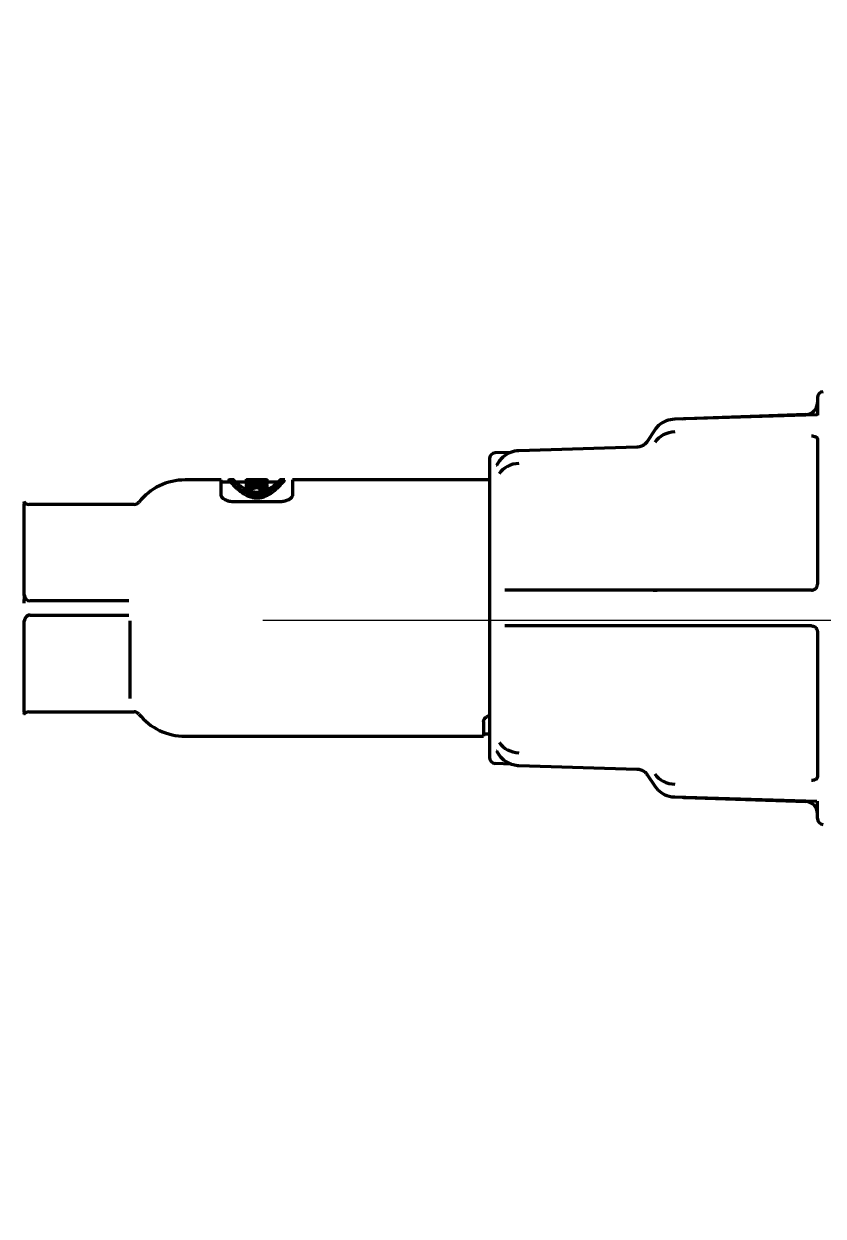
# Model space of a CAD drawing. Header units: inches. Extents: x -2983 to 7024, y 422 to 5529.
# Drawn here: x 2041.9 to 2108.9, y 2142.9 to 2242.9 of the extents above; entities that cross this region are included whole.
import ezdxf

# ---------------------------------------------------------------- set-up
doc = ezdxf.new("R2010")
doc.units = ezdxf.units.IN

# ---------------------------------------------------------------- blocks, each defined once
blk = doc.blocks.new('A$C773D0E90')
at = {"color": 4}
for p, q in [((0, 50), (0, -50)), ((-50, 0), (50, 0))]:
    blk.add_line(p, q, dxfattribs=at)

msp = doc.modelspace()

# ---------------------------------------------------------------- linework, layer by layer
at = {"linetype": 'Continuous', "lineweight": 70}
for p, q in [((2108.45, 2211.54), (2108.45, 2210.07)), ((2108.41, 2210.09), (2096.49, 2209.73)), ((2107.49, 2210.12), (2097.36, 2209.77)), ((2108.46, 2210.12), (2108.41, 2210.09)), ((2094.85, 2208.86), (2094.15, 2207.82)), ((2094.85, 2208.86), (2094.83, 2208.8)), ((2108.45, 2208.07), (2108.45, 2195.89)), ((2093.3, 2207.39), (2083.43, 2207.09)), ((2080.95, 2206.41), (2080.95, 2181.37)), ((2082.74, 2206.95), (2081.43, 2206.91)), ((2081.78, 2206.22), (2081.54, 2205.86)), ((2081.78, 2206.22), (2081.76, 2206.16)), ((2081.54, 2205.86), (2081.53, 2205.85)), ((2058.45, 2204.64), (2055.45, 2204.64)), ((2058.45, 2203.41), (2058.45, 2204.64)), ((2059.17, 2204.44), (2058.45, 2204.44)), ((2059.52, 2204.64), (2059.17, 2204.64)), ((2060.55, 2204.44), (2059.51, 2204.44)), ((2060.55, 2204.69), (2060.55, 2204.46)), ((2060.55, 2204.46), (2060.55, 2204.26)), ((2060.63, 2204.21), (2060.55, 2204.26)), ((2060.55, 2204.16), (2060.55, 2203.95)), ((2062.06, 2204.64), (2060.81, 2204.64)), ((2061.21, 2204.22), (2061.21, 2204.33)), ((2061.3, 2204.52), (2061.56, 2204.52)), ((2061.41, 2204.64), (2061.46, 2204.64)), ((2061.46, 2204.58), (2061.41, 2204.58)), ((2061.65, 2204.33), (2061.65, 2204.22)), ((2062.32, 2204.25), (2062.23, 2204.21)), ((2062.32, 2204.47), (2062.32, 2204.69)), ((2062.32, 2204.25), (2062.32, 2204.46)), ((2063.38, 2204.44), (2062.32, 2204.44)), ((2062.32, 2203.95), (2062.32, 2204.16)), ((2063.79, 2204.64), (2063.38, 2204.64)), ((2064.45, 2204.64), (2064.45, 2203.41)), ((2080.95, 2204.64), (2064.45, 2204.64)), ((2061.71, 2203.92), (2061.71, 2203.71)), ((2061.75, 2203.64), (2061.71, 2203.71)), ((2062.34, 2203.82), (2062.34, 2203.92)), ((2041.95, 2194.95), (2041.95, 2202.63)), ((2051.17, 2202.59), (2042.33, 2202.59)), ((2051.17, 2202.58), (2042.33, 2202.58)), ((2063.45, 2202.81), (2059.45, 2202.81)), ((2083.44, 2195.39), (2082.23, 2195.39)), ((2093.32, 2195.39), (2083.44, 2195.39)), ((2094.57, 2195.39), (2093.32, 2195.39)), ((2095.26, 2195.39), (2094.57, 2195.39)), ((2094.69, 2195.39), (2094.78, 2195.39)), ((2096.51, 2195.39), (2095.26, 2195.39)), ((2107.95, 2195.39), (2096.51, 2195.39)), ((2050.72, 2194.49), (2042.45, 2194.49)), ((2042.45, 2193.29), (2050.72, 2193.29)), ((2041.95, 2185.16), (2041.95, 2192.84)), ((2050.83, 2186.3), (2050.83, 2192.82)), ((2083.44, 2192.39), (2082.23, 2192.39)), ((2093.32, 2192.39), (2083.44, 2192.39)), ((2094.57, 2192.39), (2093.32, 2192.39)), ((2095.26, 2192.39), (2094.57, 2192.39)), ((2094.78, 2192.39), (2094.7, 2192.39)), ((2096.51, 2192.39), (2095.26, 2192.39)), ((2107.95, 2192.39), (2096.51, 2192.39)), ((2108.45, 2191.89), (2108.45, 2179.71)), ((2042.33, 2185.2), (2051.17, 2185.2)), ((2042.33, 2185.19), (2051.17, 2185.19)), ((2080.45, 2184.38), (2080.45, 2183.14)), ((2055.45, 2183.14), (2080.45, 2183.14)), ((2080.45, 2183.34), (2080.95, 2183.34)), ((2081.53, 2181.93), (2081.54, 2181.92)), ((2081.54, 2181.92), (2081.78, 2181.56)), ((2081.76, 2181.62), (2081.78, 2181.56)), ((2081.43, 2180.88), (2082.8, 2180.83)), ((2083.43, 2180.69), (2093.3, 2180.39)), ((2094.15, 2179.97), (2094.85, 2178.92)), ((2094.83, 2178.98), (2094.85, 2178.92)), ((2096.49, 2178.05), (2108.41, 2177.69)), ((2097.36, 2178.01), (2107.49, 2177.66)), ((2108.45, 2176.25), (2108.45, 2177.71))]:
    msp.add_line(p, q, dxfattribs=at)
for centre, radius, start, end in [((2108.95, 2211.54), 0.5, 92, 180), ((2107.45, 2211.12), 1, 272, 0), ((2097.45, 2207.27), 2.5, 92, 97.3754), ((2081.45, 2206.41), 0.5, 92, 180), ((2055.45, 2199.64), 5, 90, 141.1508), ((2042.33, 2203.09), 0.5, 214.8499, 270), ((2051.17, 2203.09), 0.5, 270, 321.1508), ((2042.45, 2194.99), 0.5, 180, 270), ((2042.45, 2192.79), 0.5, 90, 180), ((2042.33, 2184.69), 0.5, 90, 145.1501), ((2051.17, 2184.69), 0.5, 38.8492, 90), ((2055.45, 2188.14), 5, 218.8492, 270), ((2081.45, 2181.37), 0.5, 180, 268), ((2097.45, 2180.51), 2.5, 262.6246, 268), ((2107.45, 2176.66), 1, 0, 88), ((2108.95, 2176.25), 0.5, 180, 268)]:
    msp.add_arc(centre, radius, start, end, dxfattribs=at)
for centre, major_axis, ratio, start_param, end_param in [((2096.56, 2206.93), (2, 0), 0.86603, 1.6057, 2.61799), ((2083.5, 2204.29), (2, 0), 0.86603, 1.6057, 2.61799), ((2058.49, 2193.89), (0, 10.75), 0.9809, 6.04844, 6.07882), ((2063.54, 2193.89), (0, 10.75), 0.9809, 0.24884, 0.27956), ((2058.72, 2193.89), (0, 10.75), 0.9809, 6.04611, 6.0895), ((2063.77, 2193.89), (0, 10.75), 0.9809, 0.24647, 0.29043), ((2063.77, 2193.89), (0, 10.55), 0.9809, 0.25124, 0.2961), ((2059.1, 2193.89), (0, 10.75), 0.9809, 6.06737, 6.10762), ((2064.15, 2193.89), (0, 10.75), 0.9809, 0.26542, 0.30906), ((2059.33, 2193.89), (0, 10.75), 0.9809, 6.08914, 6.11822), ((2064.38, 2193.89), (0, 10.75), 0.9809, 0.29004, 0.32005), ((2058.72, 2193.89), (0, 10.75), 0.9809, 5.97459, 6.01775), ((2063.54, 2193.89), (0, 10.75), 0.9809, 0.16543, 0.19406), ((2063.77, 2193.89), (0, 10.75), 0.9809, 0.17603, 0.21582), ((2058.49, 2193.89), (0, 10.75), 0.9809, 5.96356, 5.99309), ((2064.15, 2193.89), (0, 10.75), 0.9809, 0.19415, 0.23707), ((2059.1, 2193.89), (0, 10.75), 0.9809, 5.99323, 6.03671), ((2059.1, 2193.89), (0, 10.55), 0.9809, 5.98757, 6.03194), ((2064.38, 2193.89), (0, 10.75), 0.9809, 0.20482, 0.23473), ((2059.33, 2193.89), (0, 10.75), 0.9809, 6.00414, 6.03438), ((2064.38, 2193.89), (0, 10.55), 0.9809, 0.29571, 0.32635), ((2058.49, 2193.89), (0, 10.55), 0.9809, 5.95733, 5.98747), ((2042.45, 2192.84), (-0.5, 0), 0.93627, 4.71239, 5.8721), ((2083.5, 2183.49), (2, 0), 0.86603, 3.66519, 4.67748), ((2096.56, 2180.85), (2, 0), 0.86603, 3.66519, 4.67748)]:
    msp.add_ellipse(centre, major_axis=major_axis, ratio=ratio, start_param=start_param, end_param=end_param, dxfattribs=at)
for points, knots in [([(2096.49, 2209.73), (2096.24, 2209.72), (2095.75, 2209.63), (2095.18, 2209.28), (2094.93, 2208.98), (2094.85, 2208.86)], [0, 0, 0, 0, 0.37331, 0.76543, 1, 1, 1, 1]), ([(2107.95, 2208.33), (2107.98, 2208.33), (2108.02, 2208.33), (2108.08, 2208.32), (2108.11, 2208.31), (2108.17, 2208.3), (2108.2, 2208.29), (2108.26, 2208.28), (2108.28, 2208.27), (2108.33, 2208.24), (2108.35, 2208.23), (2108.38, 2208.2), (2108.4, 2208.19), (2108.43, 2208.16), (2108.43, 2208.14), (2108.45, 2208.11), (2108.45, 2208.09), (2108.45, 2208.08)], [0, 0, 0, 0, 0.125, 0.125, 0.25, 0.25, 0.375, 0.375, 0.5, 0.5, 0.625, 0.625, 0.75, 0.75, 0.875, 0.875, 1, 1, 1, 1]), ([(2083.43, 2207.09), (2083.17, 2207.08), (2082.69, 2206.99), (2082.12, 2206.64), (2081.86, 2206.34), (2081.78, 2206.22)], [0, 0, 0, 0, 0.37331, 0.76543, 1, 1, 1, 1]), ([(2094.15, 2207.82), (2094.09, 2207.72), (2093.94, 2207.58), (2093.63, 2207.43), (2093.41, 2207.4), (2093.3, 2207.39)], [0, 0, 0, 0, 0.37401, 0.70026, 1, 1, 1, 1]), ([(2059.11, 2204.64), (2059.11, 2204.64), (2059.11, 2204.64), (2059.11, 2204.64), (2059.12, 2204.63), (2059.14, 2204.6), (2059.14, 2204.6), (2059.16, 2204.59), (2059.16, 2204.58), (2059.18, 2204.55), (2059.2, 2204.54), (2059.25, 2204.47), (2059.3, 2204.42), (2059.38, 2204.33), (2059.41, 2204.3), (2059.47, 2204.23), (2059.51, 2204.19), (2059.57, 2204.13), (2059.59, 2204.11), (2059.63, 2204.07), (2059.65, 2204.05), (2059.72, 2203.98), (2059.77, 2203.94), (2059.87, 2203.85), (2059.93, 2203.8), (2060.05, 2203.7), (2060.11, 2203.65), (2060.2, 2203.59), (2060.22, 2203.57), (2060.26, 2203.55), (2060.28, 2203.53), (2060.34, 2203.5), (2060.38, 2203.47), (2060.46, 2203.42), (2060.5, 2203.4), (2060.6, 2203.35), (2060.65, 2203.32), (2060.72, 2203.29), (2060.75, 2203.28), (2060.8, 2203.26), (2060.83, 2203.25), (2060.92, 2203.22), (2060.98, 2203.2), (2061.05, 2203.18), (2061.07, 2203.18), (2061.1, 2203.17), (2061.12, 2203.17), (2061.17, 2203.16), (2061.2, 2203.15), (2061.3, 2203.14), (2061.37, 2203.13), (2061.44, 2203.13)], [0, 0, 0, 0, 0.00019, 0.00019, 0.12516, 0.12516, 0.15641, 0.15641, 0.18765, 0.18765, 0.25014, 0.25014, 0.37512, 0.37512, 0.43761, 0.43761, 0.50009, 0.50009, 0.53134, 0.53134, 0.56258, 0.56258, 0.62507, 0.62507, 0.68756, 0.68756, 0.75005, 0.75005, 0.76567, 0.76567, 0.78129, 0.78129, 0.81254, 0.81254, 0.84378, 0.84378, 0.87502, 0.87502, 0.89065, 0.89065, 0.90627, 0.90627, 0.93751, 0.93751, 0.94532, 0.94532, 0.95313, 0.95313, 0.96876, 0.96876, 1, 1, 1, 1]), ([(2061.45, 2203.59), (2061.44, 2203.59), (2061.44, 2203.59), (2061.42, 2203.59), (2061.4, 2203.59), (2061.38, 2203.59), (2061.35, 2203.59), (2061.33, 2203.59), (2061.3, 2203.59), (2061.29, 2203.6), (2061.22, 2203.6), (2061.16, 2203.61), (2061.09, 2203.63), (2061.06, 2203.63), (2061.01, 2203.64), (2060.98, 2203.65), (2060.91, 2203.67), (2060.86, 2203.68), (2060.8, 2203.71), (2060.78, 2203.72), (2060.73, 2203.73), (2060.71, 2203.74), (2060.65, 2203.77), (2060.62, 2203.78), (2060.51, 2203.84), (2060.44, 2203.87), (2060.35, 2203.93), (2060.32, 2203.94), (2060.26, 2203.98), (2060.24, 2204), (2060.18, 2204.03), (2060.16, 2204.05), (2060.11, 2204.08), (2060.09, 2204.1), (2060.02, 2204.15), (2059.98, 2204.18), (2059.9, 2204.24), (2059.87, 2204.27), (2059.77, 2204.35), (2059.72, 2204.4), (2059.62, 2204.49), (2059.59, 2204.52), (2059.54, 2204.57), (2059.53, 2204.58), (2059.51, 2204.6), (2059.51, 2204.6), (2059.5, 2204.61), (2059.49, 2204.62), (2059.47, 2204.63), (2059.47, 2204.64), (2059.47, 2204.64), (2059.47, 2204.64), (2059.47, 2204.64)], [0, 0, 0, 0, 0.0039, 0.0039, 0.0078, 0.0156, 0.0156, 0.02339, 0.02339, 0.03119, 0.03119, 0.06238, 0.06238, 0.07798, 0.07798, 0.09357, 0.09357, 0.12477, 0.12477, 0.14036, 0.14036, 0.15596, 0.15596, 0.18715, 0.18715, 0.24953, 0.24953, 0.28072, 0.28072, 0.31192, 0.31192, 0.34311, 0.34311, 0.3743, 0.3743, 0.43668, 0.43668, 0.49906, 0.49906, 0.62383, 0.62383, 0.7486, 0.7486, 0.81098, 0.81098, 0.84217, 0.84217, 0.87336, 0.87336, 0.99813, 0.99813, 1, 1, 1, 1]), ([(2059.47, 2204.44), (2059.47, 2204.44), (2059.47, 2204.44), (2059.47, 2204.43), (2059.48, 2204.43), (2059.48, 2204.42), (2059.5, 2204.41), (2059.52, 2204.38), (2059.58, 2204.32), (2059.62, 2204.29), (2059.69, 2204.22), (2059.71, 2204.2), (2059.77, 2204.15), (2059.8, 2204.12), (2059.85, 2204.08), (2059.87, 2204.07), (2059.9, 2204.04), (2059.92, 2204.02), (2059.98, 2203.97), (2060.02, 2203.94), (2060.11, 2203.87), (2060.15, 2203.84), (2060.26, 2203.77), (2060.31, 2203.73), (2060.4, 2203.68), (2060.44, 2203.66), (2060.5, 2203.62), (2060.54, 2203.6), (2060.61, 2203.57), (2060.65, 2203.55), (2060.73, 2203.52), (2060.77, 2203.5), (2060.83, 2203.48), (2060.86, 2203.47), (2060.9, 2203.45), (2060.93, 2203.45), (2061, 2203.42), (2061.05, 2203.41), (2061.12, 2203.4), (2061.13, 2203.4), (2061.16, 2203.39), (2061.17, 2203.39), (2061.21, 2203.38), (2061.24, 2203.38), (2061.32, 2203.37), (2061.38, 2203.37), (2061.44, 2203.37)], [0, 0, 0, 0, 0.05891, 0.09028, 0.09028, 0.12165, 0.12165, 0.24713, 0.24713, 0.37261, 0.37261, 0.43535, 0.43535, 0.49809, 0.49809, 0.52946, 0.52946, 0.56083, 0.56083, 0.62356, 0.62356, 0.6863, 0.6863, 0.74904, 0.74904, 0.78041, 0.78041, 0.81178, 0.81178, 0.84315, 0.84315, 0.87452, 0.87452, 0.89021, 0.89021, 0.90589, 0.90589, 0.93726, 0.93726, 0.9451, 0.9451, 0.95295, 0.95295, 0.96863, 0.96863, 1, 1, 1, 1]), ([(2060.81, 2204.64), (2060.78, 2204.64), (2060.76, 2204.64), (2060.73, 2204.64), (2060.72, 2204.64), (2060.71, 2204.64), (2060.69, 2204.64), (2060.65, 2204.64), (2060.63, 2204.64), (2060.61, 2204.64), (2060.6, 2204.64), (2060.58, 2204.63), (2060.57, 2204.63), (2060.56, 2204.63), (2060.55, 2204.63), (2060.55, 2204.62), (2060.55, 2204.62), (2060.55, 2204.62), (2060.55, 2204.61), (2060.57, 2204.6), (2060.58, 2204.6), (2060.61, 2204.59), (2060.63, 2204.58), (2060.68, 2204.57), (2060.71, 2204.57), (2060.75, 2204.56), (2060.76, 2204.56), (2060.77, 2204.56), (2060.78, 2204.55), (2060.81, 2204.55), (2060.85, 2204.54), (2060.89, 2204.54), (2060.92, 2204.54), (2060.94, 2204.54), (2060.96, 2204.53), (2060.97, 2204.53), (2061.03, 2204.53), (2061.08, 2204.52), (2061.15, 2204.52), (2061.16, 2204.52), (2061.19, 2204.52), (2061.2, 2204.52), (2061.24, 2204.52), (2061.27, 2204.52), (2061.3, 2204.52)], [0, 0, 0, 0, 0.04894, 0.04894, 0.06875, 0.06875, 0.08857, 0.12819, 0.16782, 0.16782, 0.20745, 0.20745, 0.2867, 0.2867, 0.32633, 0.32633, 0.36596, 0.36596, 0.44521, 0.44521, 0.52447, 0.52447, 0.60372, 0.60372, 0.68298, 0.68298, 0.70279, 0.70279, 0.72261, 0.72261, 0.76223, 0.80186, 0.80186, 0.82168, 0.82168, 0.84149, 0.84149, 0.92074, 0.92074, 0.94056, 0.94056, 0.96037, 0.96037, 1, 1, 1, 1]), ([(2061.06, 2204.5), (2061.04, 2204.5), (2061.03, 2204.5), (2061, 2204.5), (2061, 2204.5), (2060.98, 2204.51), (2060.97, 2204.51), (2060.94, 2204.51), (2060.92, 2204.51), (2060.9, 2204.51), (2060.89, 2204.51), (2060.87, 2204.51), (2060.86, 2204.51), (2060.83, 2204.51), (2060.81, 2204.51), (2060.78, 2204.51), (2060.77, 2204.51), (2060.75, 2204.51), (2060.73, 2204.51), (2060.71, 2204.51), (2060.7, 2204.5), (2060.69, 2204.5), (2060.66, 2204.5), (2060.65, 2204.5), (2060.63, 2204.5), (2060.62, 2204.49), (2060.61, 2204.49), (2060.6, 2204.49), (2060.59, 2204.49), (2060.58, 2204.48), (2060.57, 2204.48), (2060.56, 2204.48), (2060.56, 2204.47), (2060.55, 2204.47), (2060.55, 2204.47), (2060.55, 2204.46), (2060.55, 2204.46), (2060.55, 2204.46), (2060.55, 2204.45), (2060.56, 2204.45), (2060.56, 2204.45), (2060.56, 2204.44), (2060.57, 2204.44), (2060.58, 2204.43), (2060.59, 2204.43), (2060.61, 2204.42), (2060.62, 2204.42), (2060.63, 2204.42)], [0, 0, 0, 0, 0.0625, 0.0625, 0.09375, 0.09375, 0.125, 0.125, 0.1875, 0.1875, 0.21875, 0.21875, 0.25, 0.25, 0.3125, 0.3125, 0.34375, 0.34375, 0.375, 0.40625, 0.40625, 0.4375, 0.4375, 0.5, 0.5, 0.53125, 0.53125, 0.5625, 0.5625, 0.625, 0.625, 0.65625, 0.65625, 0.6875, 0.71875, 0.71875, 0.75, 0.75, 0.8125, 0.8125, 0.84375, 0.84375, 0.875, 0.875, 0.9375, 0.9375, 1, 1, 1, 1]), ([(2060.63, 2204.22), (2060.62, 2204.22), (2060.61, 2204.22), (2060.59, 2204.21), (2060.59, 2204.21), (2060.58, 2204.2), (2060.57, 2204.2), (2060.56, 2204.19), (2060.56, 2204.19), (2060.55, 2204.17), (2060.55, 2204.17), (2060.55, 2204.16), (2060.55, 2204.15), (2060.56, 2204.14), (2060.56, 2204.14), (2060.56, 2204.13), (2060.57, 2204.13), (2060.58, 2204.12), (2060.59, 2204.12), (2060.6, 2204.11), (2060.61, 2204.11), (2060.62, 2204.1), (2060.63, 2204.1), (2060.65, 2204.09), (2060.66, 2204.09), (2060.69, 2204.08), (2060.71, 2204.08), (2060.74, 2204.07), (2060.75, 2204.07), (2060.77, 2204.07), (2060.78, 2204.07), (2060.81, 2204.07), (2060.82, 2204.07), (2060.85, 2204.07), (2060.86, 2204.07), (2060.88, 2204.07), (2060.9, 2204.07), (2060.92, 2204.07), (2060.94, 2204.07), (2060.95, 2204.07), (2060.98, 2204.08), (2061, 2204.08), (2061.03, 2204.09), (2061.04, 2204.09), (2061.06, 2204.1)], [0, 0, 0, 0, 0.0625, 0.0625, 0.09375, 0.09375, 0.125, 0.125, 0.1875, 0.1875, 0.25, 0.25, 0.3125, 0.3125, 0.34375, 0.34375, 0.375, 0.375, 0.4375, 0.4375, 0.46875, 0.46875, 0.5, 0.5, 0.5625, 0.5625, 0.625, 0.625, 0.65625, 0.65625, 0.6875, 0.6875, 0.75, 0.75, 0.78125, 0.78125, 0.8125, 0.84375, 0.84375, 0.875, 0.875, 0.9375, 0.9375, 1, 1, 1, 1]), ([(2060.75, 2204.44), (2060.74, 2204.44), (2060.74, 2204.44), (2060.73, 2204.45), (2060.73, 2204.45), (2060.72, 2204.45), (2060.72, 2204.45), (2060.72, 2204.45), (2060.71, 2204.45), (2060.71, 2204.46), (2060.71, 2204.46), (2060.71, 2204.46), (2060.71, 2204.46), (2060.71, 2204.47), (2060.71, 2204.47), (2060.72, 2204.47), (2060.72, 2204.47), (2060.72, 2204.47), (2060.73, 2204.47), (2060.74, 2204.47), (2060.74, 2204.48), (2060.75, 2204.48), (2060.76, 2204.48), (2060.76, 2204.48), (2060.77, 2204.48), (2060.78, 2204.48), (2060.79, 2204.48), (2060.8, 2204.48), (2060.81, 2204.48), (2060.83, 2204.48), (2060.84, 2204.48), (2060.85, 2204.48), (2060.86, 2204.48), (2060.86, 2204.48), (2060.87, 2204.48), (2060.88, 2204.48), (2060.89, 2204.48), (2060.89, 2204.48), (2060.91, 2204.48), (2060.92, 2204.48), (2060.93, 2204.48), (2060.94, 2204.48), (2060.94, 2204.48)], [0, 0, 0, 0, 0.0625, 0.0625, 0.09375, 0.09375, 0.125, 0.125, 0.1875, 0.1875, 0.25, 0.25, 0.3125, 0.3125, 0.34375, 0.34375, 0.375, 0.375, 0.4375, 0.4375, 0.5, 0.5, 0.53125, 0.53125, 0.5625, 0.5625, 0.625, 0.625, 0.6875, 0.6875, 0.75, 0.75, 0.78125, 0.78125, 0.8125, 0.84375, 0.84375, 0.875, 0.875, 0.9375, 0.9375, 1, 1, 1, 1]), ([(2060.94, 2204.13), (2060.94, 2204.13), (2060.93, 2204.13), (2060.92, 2204.13), (2060.92, 2204.13), (2060.91, 2204.12), (2060.9, 2204.12), (2060.89, 2204.12), (2060.88, 2204.12), (2060.87, 2204.12), (2060.86, 2204.12), (2060.85, 2204.12), (2060.85, 2204.12), (2060.84, 2204.12), (2060.83, 2204.12), (2060.81, 2204.12), (2060.8, 2204.12), (2060.78, 2204.12), (2060.78, 2204.13), (2060.76, 2204.13), (2060.75, 2204.13), (2060.74, 2204.13), (2060.74, 2204.13), (2060.74, 2204.14), (2060.73, 2204.14), (2060.73, 2204.14), (2060.72, 2204.14), (2060.72, 2204.15), (2060.71, 2204.15), (2060.71, 2204.16), (2060.71, 2204.16), (2060.71, 2204.17), (2060.71, 2204.17), (2060.71, 2204.17), (2060.72, 2204.18), (2060.72, 2204.18), (2060.73, 2204.18), (2060.74, 2204.19), (2060.74, 2204.19), (2060.75, 2204.19)], [0, 0, 0, 0, 0.0625, 0.0625, 0.09375, 0.09375, 0.125, 0.125, 0.1875, 0.1875, 0.21875, 0.21875, 0.25, 0.25, 0.3125, 0.3125, 0.375, 0.375, 0.4375, 0.4375, 0.5, 0.5, 0.53125, 0.53125, 0.5625, 0.5625, 0.625, 0.625, 0.6875, 0.6875, 0.75, 0.75, 0.8125, 0.8125, 0.875, 0.875, 0.9375, 0.9375, 1, 1, 1, 1]), ([(2061.41, 2204.58), (2061.38, 2204.58), (2061.35, 2204.58), (2061.31, 2204.58), (2061.29, 2204.58), (2061.27, 2204.58), (2061.25, 2204.58), (2061.21, 2204.58), (2061.18, 2204.59), (2061.14, 2204.59), (2061.13, 2204.59), (2061.11, 2204.59), (2061.1, 2204.59), (2061.07, 2204.6), (2061.05, 2204.6), (2061.02, 2204.6), (2061.01, 2204.6), (2061, 2204.6), (2060.99, 2204.61), (2060.98, 2204.61), (2060.97, 2204.61), (2060.96, 2204.61), (2060.95, 2204.62), (2060.95, 2204.62), (2060.95, 2204.62), (2060.95, 2204.62), (2060.96, 2204.62), (2060.96, 2204.62), (2060.97, 2204.63), (2060.98, 2204.63), (2060.99, 2204.63), (2061, 2204.63), (2061.01, 2204.63), (2061.02, 2204.63), (2061.05, 2204.63), (2061.07, 2204.63), (2061.11, 2204.64), (2061.13, 2204.64), (2061.17, 2204.64), (2061.18, 2204.64), (2061.21, 2204.64), (2061.22, 2204.64), (2061.26, 2204.64), (2061.29, 2204.64), (2061.34, 2204.64), (2061.35, 2204.64), (2061.38, 2204.64), (2061.4, 2204.64), (2061.41, 2204.64)], [0, 0, 0, 0, 0.0625, 0.0625, 0.09375, 0.09375, 0.125, 0.125, 0.1875, 0.1875, 0.21875, 0.21875, 0.25, 0.25, 0.3125, 0.3125, 0.34375, 0.34375, 0.375, 0.40625, 0.40625, 0.4375, 0.4375, 0.5, 0.5, 0.53125, 0.53125, 0.5625, 0.5625, 0.625, 0.625, 0.65625, 0.65625, 0.6875, 0.6875, 0.75, 0.75, 0.8125, 0.8125, 0.84375, 0.84375, 0.875, 0.875, 0.9375, 0.9375, 0.96875, 0.96875, 1, 1, 1, 1]), ([(2060.95, 2204.35), (2060.95, 2204.35), (2060.96, 2204.34), (2060.96, 2204.34), (2060.97, 2204.34), (2060.97, 2204.34), (2060.97, 2204.34), (2060.98, 2204.33), (2060.98, 2204.33), (2060.98, 2204.33), (2060.98, 2204.33), (2060.97, 2204.32), (2060.97, 2204.32), (2060.97, 2204.32), (2060.96, 2204.32), (2060.96, 2204.31), (2060.95, 2204.31), (2060.95, 2204.31)], [0, 0, 0, 0, 0.125, 0.125, 0.25, 0.25, 0.375, 0.375, 0.5, 0.5, 0.625, 0.625, 0.75, 0.75, 0.875, 0.875, 1, 1, 1, 1]), ([(2061.19, 2204.32), (2061.2, 2204.32), (2061.2, 2204.32), (2061.21, 2204.32), (2061.21, 2204.32), (2061.21, 2204.32), (2061.21, 2204.32), (2061.21, 2204.33), (2061.21, 2204.33), (2061.21, 2204.33), (2061.21, 2204.33), (2061.21, 2204.33), (2061.21, 2204.33), (2061.21, 2204.34), (2061.2, 2204.34), (2061.19, 2204.34)], [0, 0, 0, 0, 0.125, 0.125, 0.25, 0.25, 0.375, 0.375, 0.5, 0.5, 0.625, 0.625, 0.75, 0.75, 1, 1, 1, 1]), ([(2061.51, 2204.44), (2061.5, 2204.44), (2061.5, 2204.44), (2061.49, 2204.44), (2061.48, 2204.44), (2061.47, 2204.44), (2061.46, 2204.43), (2061.45, 2204.43), (2061.44, 2204.43), (2061.43, 2204.43), (2061.42, 2204.43), (2061.41, 2204.43), (2061.4, 2204.44), (2061.39, 2204.44), (2061.38, 2204.44), (2061.37, 2204.44), (2061.36, 2204.44), (2061.36, 2204.44)], [0, 0, 0, 0, 0.125, 0.125, 0.25, 0.25, 0.375, 0.375, 0.5, 0.5, 0.625, 0.625, 0.75, 0.75, 0.875, 0.875, 1, 1, 1, 1]), ([(2061.36, 2204.39), (2061.36, 2204.39), (2061.37, 2204.39), (2061.38, 2204.39), (2061.39, 2204.39), (2061.4, 2204.39), (2061.41, 2204.39), (2061.42, 2204.39), (2061.43, 2204.39), (2061.44, 2204.39), (2061.45, 2204.39), (2061.46, 2204.39), (2061.47, 2204.39), (2061.48, 2204.39), (2061.49, 2204.39), (2061.5, 2204.39), (2061.5, 2204.39), (2061.51, 2204.39)], [0, 0, 0, 0, 0.125, 0.125, 0.25, 0.25, 0.375, 0.375, 0.5, 0.5, 0.625, 0.625, 0.75, 0.75, 0.875, 0.875, 1, 1, 1, 1]), ([(2061.36, 2204.19), (2061.36, 2204.19), (2061.37, 2204.2), (2061.38, 2204.2), (2061.39, 2204.2), (2061.4, 2204.2), (2061.41, 2204.2), (2061.42, 2204.2), (2061.43, 2204.2), (2061.44, 2204.2), (2061.45, 2204.2), (2061.46, 2204.2), (2061.47, 2204.2), (2061.48, 2204.2), (2061.49, 2204.2), (2061.5, 2204.2), (2061.5, 2204.19), (2061.51, 2204.19)], [0, 0, 0, 0, 0.125, 0.125, 0.25, 0.25, 0.375, 0.375, 0.5, 0.5, 0.625, 0.625, 0.75, 0.75, 0.875, 0.875, 1, 1, 1, 1]), ([(2061.48, 2204.27), (2061.48, 2204.27), (2061.48, 2204.27), (2061.47, 2204.27), (2061.47, 2204.27), (2061.46, 2204.27), (2061.45, 2204.27), (2061.44, 2204.27), (2061.44, 2204.27), (2061.43, 2204.27), (2061.42, 2204.27), (2061.4, 2204.27), (2061.4, 2204.27), (2061.39, 2204.27), (2061.39, 2204.27), (2061.38, 2204.27)], [0, 0, 0, 0, 0.125, 0.125, 0.25, 0.25, 0.375, 0.375, 0.5, 0.5, 0.75, 0.75, 0.875, 0.875, 1, 1, 1, 1]), ([(2061.44, 2203.13), (2061.48, 2203.13), (2061.51, 2203.13), (2061.58, 2203.14), (2061.65, 2203.14), (2061.72, 2203.15), (2061.78, 2203.17), (2061.81, 2203.17), (2061.91, 2203.19), (2061.97, 2203.21), (2062.06, 2203.24), (2062.08, 2203.25), (2062.14, 2203.27), (2062.17, 2203.28), (2062.24, 2203.32), (2062.29, 2203.34), (2062.39, 2203.39), (2062.43, 2203.41), (2062.49, 2203.45), (2062.52, 2203.46), (2062.56, 2203.49), (2062.58, 2203.5), (2062.64, 2203.54), (2062.67, 2203.57), (2062.78, 2203.64), (2062.85, 2203.69), (2062.92, 2203.76), (2062.94, 2203.77), (2062.97, 2203.79), (2062.98, 2203.81), (2063.03, 2203.84), (2063.05, 2203.87), (2063.13, 2203.94), (2063.18, 2203.98), (2063.27, 2204.07), (2063.31, 2204.11), (2063.39, 2204.19), (2063.43, 2204.24), (2063.48, 2204.28), (2063.49, 2204.3), (2063.5, 2204.31), (2063.52, 2204.33), (2063.54, 2204.35), (2063.61, 2204.42), (2063.65, 2204.48), (2063.72, 2204.56), (2063.75, 2204.59), (2063.78, 2204.63), (2063.79, 2204.64), (2063.79, 2204.64)], [0, 0, 0, 0, 0.01564, 0.01564, 0.03129, 0.04693, 0.04693, 0.06257, 0.06257, 0.09386, 0.09386, 0.10951, 0.10951, 0.12515, 0.12515, 0.15644, 0.15644, 0.18772, 0.18772, 0.20337, 0.20337, 0.21901, 0.21901, 0.2503, 0.2503, 0.31287, 0.31287, 0.32852, 0.32852, 0.34416, 0.34416, 0.37545, 0.37545, 0.43802, 0.43802, 0.50059, 0.50059, 0.56317, 0.57881, 0.57881, 0.59446, 0.59446, 0.62574, 0.62574, 0.75089, 0.75089, 0.87604, 0.87604, 1, 1, 1, 1]), ([(2061.44, 2203.37), (2061.45, 2203.37), (2061.46, 2203.37), (2061.47, 2203.37), (2061.49, 2203.37), (2061.52, 2203.37), (2061.54, 2203.37), (2061.56, 2203.37), (2061.59, 2203.37), (2061.6, 2203.37), (2061.67, 2203.38), (2061.73, 2203.39), (2061.8, 2203.4), (2061.81, 2203.4), (2061.83, 2203.41), (2061.85, 2203.41), (2061.89, 2203.42), (2061.91, 2203.43), (2061.98, 2203.45), (2062.03, 2203.46), (2062.1, 2203.49), (2062.12, 2203.49), (2062.16, 2203.51), (2062.18, 2203.52), (2062.24, 2203.55), (2062.28, 2203.56), (2062.35, 2203.6), (2062.39, 2203.62), (2062.44, 2203.64), (2062.45, 2203.65), (2062.49, 2203.67), (2062.5, 2203.68), (2062.58, 2203.73), (2062.64, 2203.76), (2062.71, 2203.82), (2062.74, 2203.83), (2062.79, 2203.87), (2062.81, 2203.89), (2062.88, 2203.94), (2062.92, 2203.97), (2063, 2204.03), (2063.03, 2204.06), (2063.13, 2204.15), (2063.18, 2204.2), (2063.28, 2204.28), (2063.31, 2204.32), (2063.36, 2204.36), (2063.37, 2204.38), (2063.39, 2204.4), (2063.39, 2204.4), (2063.4, 2204.41), (2063.41, 2204.41), (2063.43, 2204.43), (2063.44, 2204.44), (2063.44, 2204.44), (2063.44, 2204.44)], [0, 0, 0, 0, 0.00389, 0.00389, 0.00779, 0.01557, 0.01557, 0.02336, 0.02336, 0.03114, 0.03114, 0.06229, 0.06229, 0.07007, 0.07007, 0.07786, 0.07786, 0.09343, 0.09343, 0.12457, 0.12457, 0.14014, 0.14014, 0.15571, 0.15571, 0.18686, 0.18686, 0.218, 0.218, 0.23357, 0.23357, 0.24914, 0.24914, 0.31143, 0.31143, 0.34257, 0.34257, 0.37372, 0.37372, 0.436, 0.436, 0.49829, 0.49829, 0.62286, 0.62286, 0.74743, 0.74743, 0.80972, 0.80972, 0.84086, 0.84086, 0.872, 0.872, 0.99657, 1, 1, 1, 1]), ([(2063.44, 2204.64), (2063.44, 2204.64), (2063.43, 2204.64), (2063.43, 2204.63), (2063.42, 2204.63), (2063.42, 2204.62), (2063.4, 2204.61), (2063.38, 2204.58), (2063.32, 2204.53), (2063.28, 2204.49), (2063.21, 2204.43), (2063.19, 2204.4), (2063.13, 2204.35), (2063.1, 2204.33), (2063.05, 2204.29), (2063.03, 2204.27), (2063, 2204.24), (2062.98, 2204.23), (2062.92, 2204.18), (2062.88, 2204.15), (2062.79, 2204.08), (2062.74, 2204.05), (2062.64, 2203.98), (2062.59, 2203.94), (2062.51, 2203.9), (2062.49, 2203.89), (2062.46, 2203.87), (2062.44, 2203.86), (2062.39, 2203.84), (2062.36, 2203.82), (2062.29, 2203.78), (2062.25, 2203.77), (2062.17, 2203.73), (2062.13, 2203.72), (2062.06, 2203.69), (2062.04, 2203.69), (2061.99, 2203.67), (2061.97, 2203.66), (2061.89, 2203.64), (2061.84, 2203.63), (2061.78, 2203.62), (2061.76, 2203.62), (2061.74, 2203.61), (2061.72, 2203.61), (2061.68, 2203.6), (2061.65, 2203.6), (2061.57, 2203.59), (2061.51, 2203.59), (2061.45, 2203.59)], [0, 0, 0, 0, 0.06033, 0.09165, 0.09165, 0.12297, 0.12297, 0.24826, 0.24826, 0.37355, 0.37355, 0.4362, 0.4362, 0.49884, 0.49884, 0.53016, 0.53016, 0.56149, 0.56149, 0.62413, 0.62413, 0.68678, 0.68678, 0.74942, 0.74942, 0.76508, 0.76508, 0.78074, 0.78074, 0.81207, 0.81207, 0.84339, 0.84339, 0.87471, 0.87471, 0.89037, 0.89037, 0.90603, 0.90603, 0.93736, 0.93736, 0.94519, 0.94519, 0.95302, 0.95302, 0.96868, 0.96868, 1, 1, 1, 1]), ([(2061.46, 2204.64), (2061.49, 2204.64), (2061.52, 2204.64), (2061.56, 2204.64), (2061.58, 2204.64), (2061.61, 2204.64), (2061.62, 2204.64), (2061.66, 2204.64), (2061.69, 2204.64), (2061.73, 2204.64), (2061.74, 2204.64), (2061.76, 2204.64), (2061.77, 2204.64), (2061.81, 2204.63), (2061.83, 2204.63), (2061.85, 2204.63), (2061.86, 2204.63), (2061.87, 2204.63), (2061.89, 2204.63), (2061.9, 2204.63), (2061.9, 2204.63), (2061.91, 2204.63), (2061.92, 2204.62), (2061.92, 2204.62), (2061.92, 2204.62), (2061.92, 2204.62), (2061.92, 2204.62), (2061.91, 2204.61), (2061.9, 2204.61), (2061.9, 2204.61), (2061.88, 2204.61), (2061.87, 2204.6), (2061.86, 2204.6), (2061.85, 2204.6), (2061.83, 2204.6), (2061.81, 2204.6), (2061.76, 2204.59), (2061.74, 2204.59), (2061.7, 2204.59), (2061.69, 2204.59), (2061.66, 2204.58), (2061.65, 2204.58), (2061.61, 2204.58), (2061.58, 2204.58), (2061.52, 2204.58), (2061.49, 2204.58), (2061.46, 2204.58)], [0, 0, 0, 0, 0.0625, 0.0625, 0.09375, 0.09375, 0.125, 0.125, 0.1875, 0.1875, 0.21875, 0.21875, 0.25, 0.25, 0.3125, 0.3125, 0.34375, 0.34375, 0.375, 0.40625, 0.40625, 0.4375, 0.4375, 0.5, 0.5, 0.53125, 0.53125, 0.5625, 0.5625, 0.625, 0.625, 0.65625, 0.65625, 0.6875, 0.6875, 0.75, 0.75, 0.8125, 0.8125, 0.84375, 0.84375, 0.875, 0.875, 0.9375, 0.9375, 1, 1, 1, 1]), ([(2061.56, 2204.52), (2061.62, 2204.52), (2061.67, 2204.52), (2061.74, 2204.52), (2061.75, 2204.52), (2061.78, 2204.52), (2061.79, 2204.52), (2061.83, 2204.53), (2061.86, 2204.53), (2061.9, 2204.53), (2061.93, 2204.54), (2061.96, 2204.54), (2061.97, 2204.54), (2061.99, 2204.54), (2062, 2204.54), (2062.05, 2204.55), (2062.09, 2204.56), (2062.13, 2204.56), (2062.14, 2204.56), (2062.15, 2204.57), (2062.18, 2204.57), (2062.21, 2204.58), (2062.23, 2204.58), (2062.25, 2204.59), (2062.26, 2204.59), (2062.28, 2204.6), (2062.3, 2204.6), (2062.31, 2204.61), (2062.31, 2204.61), (2062.31, 2204.62), (2062.32, 2204.62), (2062.32, 2204.62), (2062.31, 2204.63), (2062.3, 2204.63), (2062.28, 2204.63), (2062.26, 2204.64), (2062.25, 2204.64), (2062.23, 2204.64), (2062.22, 2204.64), (2062.18, 2204.64), (2062.16, 2204.64), (2062.12, 2204.64), (2062.11, 2204.64), (2062.09, 2204.64), (2062.08, 2204.64), (2062.07, 2204.64), (2062.06, 2204.64), (2062.06, 2204.64)], [0, 0, 0, 0, 0.07931, 0.07931, 0.09914, 0.09914, 0.11897, 0.11897, 0.15863, 0.15863, 0.19829, 0.19829, 0.21812, 0.21812, 0.23794, 0.23794, 0.31726, 0.31726, 0.33709, 0.33709, 0.35692, 0.39657, 0.43623, 0.43623, 0.47589, 0.47589, 0.5552, 0.5552, 0.59486, 0.59486, 0.63452, 0.63452, 0.71383, 0.71383, 0.79315, 0.79315, 0.8328, 0.8328, 0.87246, 0.87246, 0.95178, 0.95178, 0.97161, 0.97161, 0.99143, 0.99143, 1, 1, 1, 1]), ([(2061.67, 2204.34), (2061.67, 2204.34), (2061.67, 2204.34), (2061.66, 2204.34), (2061.66, 2204.34), (2061.66, 2204.33), (2061.66, 2204.33), (2061.65, 2204.33), (2061.65, 2204.33), (2061.65, 2204.33), (2061.65, 2204.33), (2061.66, 2204.32), (2061.66, 2204.32), (2061.66, 2204.32), (2061.67, 2204.32), (2061.67, 2204.32)], [0, 0, 0, 0, 0.125, 0.125, 0.25, 0.25, 0.375, 0.375, 0.5, 0.5, 0.625, 0.625, 0.75, 0.75, 1, 1, 1, 1]), ([(2062.03, 2204.04), (2062, 2204.04), (2061.98, 2204.04), (2061.95, 2204.04), (2061.94, 2204.04), (2061.92, 2204.03), (2061.91, 2204.03), (2061.88, 2204.03), (2061.86, 2204.02), (2061.84, 2204.02), (2061.83, 2204.02), (2061.81, 2204.01), (2061.8, 2204.01), (2061.78, 2204), (2061.77, 2203.99), (2061.76, 2203.99), (2061.75, 2203.98), (2061.74, 2203.97), (2061.72, 2203.96), (2061.72, 2203.95), (2061.71, 2203.94), (2061.71, 2203.93), (2061.71, 2203.92), (2061.71, 2203.91), (2061.71, 2203.91), (2061.71, 2203.9), (2061.72, 2203.89), (2061.72, 2203.88), (2061.74, 2203.87), (2061.74, 2203.87), (2061.75, 2203.86), (2061.75, 2203.86), (2061.77, 2203.85), (2061.78, 2203.84), (2061.8, 2203.83), (2061.81, 2203.83), (2061.83, 2203.82), (2061.84, 2203.82), (2061.86, 2203.81), (2061.88, 2203.81), (2061.89, 2203.81), (2061.92, 2203.8), (2061.94, 2203.8), (2061.97, 2203.8), (2061.98, 2203.8), (2062, 2203.8), (2062.01, 2203.8), (2062.05, 2203.8), (2062.07, 2203.8), (2062.1, 2203.8), (2062.11, 2203.8), (2062.13, 2203.8), (2062.14, 2203.8), (2062.17, 2203.81), (2062.19, 2203.81), (2062.21, 2203.82), (2062.22, 2203.82), (2062.24, 2203.83), (2062.25, 2203.84), (2062.27, 2203.84), (2062.28, 2203.85), (2062.29, 2203.85), (2062.3, 2203.86), (2062.31, 2203.87), (2062.33, 2203.88), (2062.33, 2203.89), (2062.34, 2203.91), (2062.34, 2203.91), (2062.34, 2203.93), (2062.34, 2203.93), (2062.34, 2203.94), (2062.34, 2203.94), (2062.33, 2203.95), (2062.33, 2203.96), (2062.32, 2203.97), (2062.31, 2203.97), (2062.3, 2203.98), (2062.3, 2203.98), (2062.28, 2203.99), (2062.27, 2204), (2062.25, 2204.01), (2062.24, 2204.01), (2062.22, 2204.02), (2062.21, 2204.02), (2062.19, 2204.02), (2062.17, 2204.03), (2062.16, 2204.03), (2062.13, 2204.03), (2062.11, 2204.04), (2062.07, 2204.04), (2062.05, 2204.04), (2062.03, 2204.04)], [0, 0, 0, 0, 0.03125, 0.03125, 0.04688, 0.04688, 0.0625, 0.0625, 0.09375, 0.09375, 0.10938, 0.10938, 0.125, 0.14063, 0.14063, 0.15625, 0.15625, 0.1875, 0.1875, 0.21875, 0.21875, 0.25, 0.25, 0.26563, 0.26563, 0.28125, 0.28125, 0.3125, 0.3125, 0.32813, 0.32813, 0.34375, 0.34375, 0.375, 0.375, 0.39063, 0.39063, 0.40625, 0.42188, 0.42188, 0.4375, 0.4375, 0.46875, 0.46875, 0.48438, 0.48438, 0.5, 0.5, 0.53125, 0.53125, 0.54688, 0.54688, 0.5625, 0.5625, 0.59375, 0.59375, 0.60937, 0.60937, 0.625, 0.64062, 0.64062, 0.65625, 0.65625, 0.6875, 0.6875, 0.71875, 0.71875, 0.75, 0.75, 0.76562, 0.76562, 0.78125, 0.78125, 0.8125, 0.8125, 0.82812, 0.82812, 0.84375, 0.84375, 0.875, 0.875, 0.89062, 0.89062, 0.90625, 0.92187, 0.92187, 0.9375, 0.9375, 0.96875, 0.96875, 1, 1, 1, 1]), ([(2062.23, 2204.42), (2062.24, 2204.42), (2062.26, 2204.42), (2062.27, 2204.43), (2062.28, 2204.43), (2062.29, 2204.43), (2062.29, 2204.44), (2062.3, 2204.44), (2062.31, 2204.44), (2062.31, 2204.45), (2062.32, 2204.46), (2062.32, 2204.46), (2062.31, 2204.47), (2062.31, 2204.47), (2062.31, 2204.47), (2062.3, 2204.48), (2062.3, 2204.48), (2062.29, 2204.48), (2062.28, 2204.49), (2062.25, 2204.49), (2062.24, 2204.49), (2062.22, 2204.5), (2062.21, 2204.5), (2062.2, 2204.5), (2062.19, 2204.5), (2062.17, 2204.5), (2062.15, 2204.5), (2062.11, 2204.51), (2062.09, 2204.51), (2062.06, 2204.51), (2062.04, 2204.51), (2062.01, 2204.51), (2062, 2204.51), (2061.98, 2204.51), (2061.96, 2204.51), (2061.94, 2204.51), (2061.92, 2204.51), (2061.91, 2204.51), (2061.88, 2204.5), (2061.87, 2204.5), (2061.84, 2204.5), (2061.82, 2204.5), (2061.81, 2204.5)], [0, 0, 0, 0, 0.0625, 0.0625, 0.09375, 0.09375, 0.125, 0.125, 0.1875, 0.1875, 0.25, 0.25, 0.3125, 0.3125, 0.34375, 0.34375, 0.375, 0.375, 0.4375, 0.4375, 0.5, 0.5, 0.53125, 0.53125, 0.5625, 0.5625, 0.625, 0.625, 0.6875, 0.6875, 0.75, 0.75, 0.78125, 0.78125, 0.8125, 0.84375, 0.84375, 0.875, 0.875, 0.9375, 0.9375, 1, 1, 1, 1]), ([(2061.81, 2204.1), (2061.82, 2204.09), (2061.83, 2204.09), (2061.86, 2204.08), (2061.87, 2204.08), (2061.88, 2204.08), (2061.89, 2204.08), (2061.92, 2204.07), (2061.94, 2204.07), (2061.97, 2204.07), (2061.98, 2204.07), (2062, 2204.07), (2062.01, 2204.07), (2062.04, 2204.07), (2062.06, 2204.07), (2062.1, 2204.07), (2062.12, 2204.07), (2062.14, 2204.08), (2062.15, 2204.08), (2062.17, 2204.08), (2062.18, 2204.08), (2062.2, 2204.09), (2062.22, 2204.09), (2062.24, 2204.1), (2062.24, 2204.1), (2062.26, 2204.11), (2062.27, 2204.11), (2062.28, 2204.12), (2062.29, 2204.12), (2062.29, 2204.13), (2062.3, 2204.13), (2062.31, 2204.14), (2062.31, 2204.15), (2062.31, 2204.15), (2062.32, 2204.16), (2062.32, 2204.16), (2062.32, 2204.17), (2062.31, 2204.18), (2062.31, 2204.19), (2062.3, 2204.19), (2062.29, 2204.2), (2062.28, 2204.21), (2062.26, 2204.22), (2062.26, 2204.22), (2062.24, 2204.22), (2062.24, 2204.22), (2062.23, 2204.23)], [0, 0, 0, 0, 0.0625, 0.0625, 0.09375, 0.09375, 0.125, 0.125, 0.1875, 0.1875, 0.21875, 0.21875, 0.25, 0.25, 0.3125, 0.3125, 0.375, 0.375, 0.40625, 0.40625, 0.4375, 0.4375, 0.5, 0.5, 0.53125, 0.53125, 0.5625, 0.59375, 0.59375, 0.625, 0.625, 0.6875, 0.6875, 0.71875, 0.71875, 0.75, 0.75, 0.8125, 0.8125, 0.875, 0.875, 0.9375, 0.9375, 0.96875, 0.96875, 1, 1, 1, 1]), ([(2061.92, 2204.31), (2061.92, 2204.31), (2061.91, 2204.31), (2061.91, 2204.32), (2061.9, 2204.32), (2061.9, 2204.32), (2061.9, 2204.32), (2061.89, 2204.33), (2061.89, 2204.33), (2061.89, 2204.33), (2061.89, 2204.33), (2061.9, 2204.34), (2061.9, 2204.34), (2061.9, 2204.34), (2061.91, 2204.34), (2061.91, 2204.34), (2061.92, 2204.35), (2061.92, 2204.35)], [0, 0, 0, 0, 0.125, 0.125, 0.25, 0.25, 0.375, 0.375, 0.5, 0.5, 0.625, 0.625, 0.75, 0.75, 0.875, 0.875, 1, 1, 1, 1]), ([(2061.92, 2204.48), (2061.93, 2204.48), (2061.93, 2204.48), (2061.95, 2204.48), (2061.95, 2204.48), (2061.96, 2204.48), (2061.96, 2204.48), (2061.97, 2204.48), (2061.98, 2204.48), (2062, 2204.48), (2062.01, 2204.48), (2062.03, 2204.48), (2062.04, 2204.48), (2062.05, 2204.48), (2062.06, 2204.48), (2062.07, 2204.48), (2062.08, 2204.48), (2062.09, 2204.48), (2062.09, 2204.48), (2062.1, 2204.48), (2062.11, 2204.48), (2062.12, 2204.47), (2062.13, 2204.47), (2062.14, 2204.47), (2062.14, 2204.47), (2062.15, 2204.47), (2062.15, 2204.47), (2062.15, 2204.46), (2062.16, 2204.46), (2062.16, 2204.46), (2062.15, 2204.46), (2062.15, 2204.45), (2062.15, 2204.45), (2062.14, 2204.45), (2062.14, 2204.45), (2062.13, 2204.44), (2062.12, 2204.44), (2062.12, 2204.44)], [0, 0, 0, 0, 0.0625, 0.0625, 0.09375, 0.09375, 0.125, 0.125, 0.1875, 0.1875, 0.25, 0.25, 0.3125, 0.3125, 0.375, 0.375, 0.40625, 0.40625, 0.4375, 0.4375, 0.5, 0.5, 0.5625, 0.5625, 0.625, 0.625, 0.6875, 0.6875, 0.75, 0.75, 0.8125, 0.8125, 0.875, 0.875, 0.9375, 0.9375, 1, 1, 1, 1]), ([(2062.12, 2204.19), (2062.12, 2204.19), (2062.13, 2204.19), (2062.14, 2204.19), (2062.14, 2204.18), (2062.14, 2204.18), (2062.14, 2204.18), (2062.15, 2204.18), (2062.15, 2204.17), (2062.15, 2204.17), (2062.16, 2204.17), (2062.16, 2204.16), (2062.15, 2204.16), (2062.15, 2204.15), (2062.15, 2204.15), (2062.14, 2204.15), (2062.14, 2204.14), (2062.13, 2204.14), (2062.13, 2204.14), (2062.12, 2204.14), (2062.12, 2204.14), (2062.11, 2204.13), (2062.1, 2204.13), (2062.09, 2204.13), (2062.08, 2204.13), (2062.07, 2204.12), (2062.06, 2204.12), (2062.06, 2204.12), (2062.05, 2204.12), (2062.04, 2204.12), (2062.03, 2204.12), (2062.01, 2204.12), (2062, 2204.12), (2061.98, 2204.12), (2061.97, 2204.12), (2061.96, 2204.13), (2061.95, 2204.13), (2061.93, 2204.13), (2061.93, 2204.13), (2061.92, 2204.13)], [0, 0, 0, 0, 0.0625, 0.0625, 0.09375, 0.09375, 0.125, 0.125, 0.1875, 0.1875, 0.25, 0.25, 0.3125, 0.3125, 0.375, 0.375, 0.4375, 0.4375, 0.46875, 0.46875, 0.5, 0.5, 0.5625, 0.5625, 0.625, 0.625, 0.65625, 0.65625, 0.6875, 0.6875, 0.75, 0.75, 0.8125, 0.8125, 0.875, 0.875, 0.9375, 0.9375, 1, 1, 1, 1]), ([(2059.45, 2202.81), (2059.38, 2202.81), (2059.31, 2202.82), (2059.22, 2202.83), (2059.21, 2202.83), (2059.17, 2202.84), (2059.16, 2202.84), (2059.11, 2202.85), (2059.07, 2202.86), (2059.01, 2202.88), (2058.98, 2202.89), (2058.94, 2202.91), (2058.92, 2202.91), (2058.9, 2202.92), (2058.88, 2202.93), (2058.81, 2202.96), (2058.77, 2202.99), (2058.71, 2203.02), (2058.7, 2203.03), (2058.68, 2203.05), (2058.67, 2203.05), (2058.64, 2203.08), (2058.62, 2203.09), (2058.57, 2203.14), (2058.54, 2203.17), (2058.51, 2203.22), (2058.5, 2203.24), (2058.48, 2203.27), (2058.47, 2203.29), (2058.46, 2203.34), (2058.45, 2203.38), (2058.45, 2203.41)], [0, 0, 0, 0, 0.125, 0.125, 0.15625, 0.15625, 0.1875, 0.1875, 0.25, 0.25, 0.3125, 0.3125, 0.34375, 0.34375, 0.375, 0.375, 0.5, 0.5, 0.53125, 0.53125, 0.5625, 0.5625, 0.625, 0.625, 0.75, 0.75, 0.8125, 0.8125, 0.875, 0.875, 1, 1, 1, 1]), ([(2061.06, 2203.89), (2061.04, 2203.88), (2061.03, 2203.88), (2061, 2203.87), (2061, 2203.87), (2060.98, 2203.87), (2060.97, 2203.86), (2060.94, 2203.86), (2060.92, 2203.86), (2060.89, 2203.86), (2060.88, 2203.86), (2060.87, 2203.85), (2060.85, 2203.85), (2060.83, 2203.85), (2060.81, 2203.86), (2060.8, 2203.86), (2060.77, 2203.86), (2060.75, 2203.86), (2060.72, 2203.86), (2060.71, 2203.87), (2060.69, 2203.87), (2060.69, 2203.87), (2060.66, 2203.88), (2060.65, 2203.88), (2060.63, 2203.89), (2060.62, 2203.89), (2060.61, 2203.9), (2060.6, 2203.9), (2060.59, 2203.91), (2060.58, 2203.91), (2060.57, 2203.91), (2060.56, 2203.92), (2060.56, 2203.93), (2060.55, 2203.94), (2060.55, 2203.94), (2060.55, 2203.95), (2060.55, 2203.95), (2060.55, 2203.95)], [0, 0, 0, 0, 0.08336, 0.08336, 0.12505, 0.12505, 0.16673, 0.16673, 0.25009, 0.25009, 0.29178, 0.29178, 0.33346, 0.37514, 0.37514, 0.41682, 0.41682, 0.50019, 0.50019, 0.54187, 0.54187, 0.58355, 0.58355, 0.66692, 0.66692, 0.7086, 0.7086, 0.75028, 0.79196, 0.79196, 0.83365, 0.83365, 0.91701, 0.91701, 0.95869, 0.95869, 1, 1, 1, 1]), ([(2061.51, 2203.98), (2061.5, 2203.99), (2061.5, 2203.99), (2061.49, 2203.99), (2061.48, 2203.99), (2061.47, 2203.99), (2061.46, 2203.99), (2061.45, 2203.99), (2061.44, 2203.99), (2061.43, 2203.99), (2061.42, 2203.99), (2061.41, 2203.99), (2061.4, 2203.99), (2061.39, 2203.99), (2061.38, 2203.99), (2061.37, 2203.99), (2061.36, 2203.99), (2061.36, 2203.98)], [0, 0, 0, 0, 0.125, 0.125, 0.25, 0.25, 0.375, 0.375, 0.5, 0.5, 0.625, 0.625, 0.75, 0.75, 0.875, 0.875, 1, 1, 1, 1]), ([(2062.03, 2204), (2062.04, 2204), (2062.05, 2204), (2062.07, 2204), (2062.08, 2204), (2062.09, 2204), (2062.1, 2203.99), (2062.12, 2203.99), (2062.13, 2203.99), (2062.15, 2203.98), (2062.15, 2203.98), (2062.16, 2203.98), (2062.17, 2203.98), (2062.18, 2203.97), (2062.19, 2203.97), (2062.19, 2203.97), (2062.2, 2203.96), (2062.21, 2203.96), (2062.22, 2203.95), (2062.22, 2203.94), (2062.23, 2203.93), (2062.23, 2203.93), (2062.23, 2203.92), (2062.23, 2203.92), (2062.23, 2203.91), (2062.23, 2203.91), (2062.22, 2203.9), (2062.22, 2203.9), (2062.21, 2203.89), (2062.21, 2203.89), (2062.2, 2203.88), (2062.2, 2203.88), (2062.19, 2203.88), (2062.18, 2203.87), (2062.17, 2203.87), (2062.16, 2203.86), (2062.15, 2203.86), (2062.14, 2203.86), (2062.13, 2203.85), (2062.12, 2203.85), (2062.11, 2203.85), (2062.09, 2203.85), (2062.08, 2203.84), (2062.05, 2203.84), (2062.04, 2203.84), (2062.01, 2203.84), (2062, 2203.84), (2061.97, 2203.84), (2061.96, 2203.85), (2061.93, 2203.85), (2061.92, 2203.85), (2061.9, 2203.86), (2061.9, 2203.86), (2061.89, 2203.86), (2061.88, 2203.87), (2061.87, 2203.87), (2061.86, 2203.88), (2061.86, 2203.88), (2061.85, 2203.88), (2061.84, 2203.89), (2061.83, 2203.9), (2061.83, 2203.9), (2061.82, 2203.91), (2061.82, 2203.92), (2061.82, 2203.93), (2061.82, 2203.93), (2061.82, 2203.93), (2061.82, 2203.94), (2061.83, 2203.94), (2061.83, 2203.95), (2061.84, 2203.95), (2061.84, 2203.96), (2061.85, 2203.96), (2061.85, 2203.96), (2061.86, 2203.97), (2061.87, 2203.97), (2061.88, 2203.98), (2061.89, 2203.98), (2061.9, 2203.98), (2061.91, 2203.99), (2061.92, 2203.99), (2061.93, 2203.99), (2061.94, 2203.99), (2061.96, 2204), (2061.97, 2204), (2062, 2204), (2062.01, 2204), (2062.03, 2204)], [0, 0, 0, 0, 0.03125, 0.03125, 0.04688, 0.04688, 0.0625, 0.0625, 0.09375, 0.09375, 0.10938, 0.10938, 0.125, 0.14063, 0.14063, 0.15625, 0.15625, 0.1875, 0.1875, 0.21875, 0.21875, 0.25, 0.25, 0.26563, 0.26563, 0.28125, 0.28125, 0.3125, 0.3125, 0.32813, 0.32813, 0.34375, 0.34375, 0.375, 0.375, 0.39063, 0.39063, 0.40625, 0.42188, 0.42188, 0.4375, 0.4375, 0.46875, 0.46875, 0.5, 0.5, 0.53125, 0.53125, 0.5625, 0.5625, 0.59375, 0.59375, 0.60938, 0.60938, 0.625, 0.64063, 0.64063, 0.65625, 0.65625, 0.6875, 0.6875, 0.71875, 0.71875, 0.75, 0.75, 0.76563, 0.76563, 0.78125, 0.78125, 0.8125, 0.8125, 0.82812, 0.82812, 0.84375, 0.84375, 0.875, 0.875, 0.89062, 0.89062, 0.90625, 0.92187, 0.92187, 0.9375, 0.9375, 0.96875, 0.96875, 1, 1, 1, 1]), ([(2064.45, 2203.41), (2064.45, 2203.38), (2064.44, 2203.34), (2064.42, 2203.28), (2064.4, 2203.24), (2064.38, 2203.2), (2064.37, 2203.19), (2064.36, 2203.18), (2064.35, 2203.17), (2064.33, 2203.14), (2064.31, 2203.13), (2064.26, 2203.08), (2064.23, 2203.05), (2064.16, 2203), (2064.14, 2202.99), (2064.09, 2202.96), (2064.06, 2202.95), (2063.98, 2202.91), (2063.92, 2202.89), (2063.84, 2202.87), (2063.83, 2202.86), (2063.8, 2202.85), (2063.78, 2202.85), (2063.73, 2202.84), (2063.66, 2202.83), (2063.59, 2202.82), (2063.54, 2202.81), (2063.52, 2202.81), (2063.49, 2202.81), (2063.47, 2202.81), (2063.45, 2202.81)], [0, 0, 0, 0, 0.125, 0.125, 0.25, 0.25, 0.28125, 0.28125, 0.3125, 0.3125, 0.375, 0.375, 0.5, 0.5, 0.5625, 0.5625, 0.625, 0.625, 0.75, 0.75, 0.78125, 0.78125, 0.8125, 0.8125, 0.875, 0.9375, 0.9375, 0.96875, 0.96875, 1, 1, 1, 1]), ([(2041.91, 2202.8), (2041.91, 2202.79), (2041.92, 2202.79), (2041.92, 2202.77), (2041.92, 2202.76), (2041.93, 2202.75), (2041.93, 2202.74), (2041.94, 2202.72), (2041.94, 2202.71), (2041.94, 2202.69), (2041.95, 2202.68), (2041.95, 2202.66), (2041.95, 2202.66), (2041.95, 2202.64), (2041.95, 2202.64), (2041.95, 2202.63)], [0, 0, 0, 0, 0.25, 0.25, 0.5, 0.5, 0.625, 0.625, 0.75, 0.75, 0.875, 0.875, 0.9375, 0.9375, 1, 1, 1, 1]), ([(2094.78, 2195.39), (2094.84, 2195.39), (2094.91, 2195.39), (2095, 2195.39), (2095.01, 2195.39), (2095.03, 2195.39)], [0, 0, 0, 0, 0.84953, 0.84953, 1, 1, 1, 1]), ([(2107.95, 2195.39), (2107.98, 2195.39), (2108.02, 2195.4), (2108.08, 2195.41), (2108.11, 2195.42), (2108.17, 2195.44), (2108.2, 2195.46), (2108.26, 2195.49), (2108.28, 2195.52), (2108.33, 2195.56), (2108.35, 2195.59), (2108.38, 2195.64), (2108.4, 2195.67), (2108.43, 2195.73), (2108.43, 2195.76), (2108.45, 2195.83), (2108.45, 2195.86), (2108.45, 2195.89)], [0, 0, 0, 0, 0.125, 0.125, 0.25, 0.25, 0.375, 0.375, 0.5, 0.5, 0.625, 0.625, 0.75, 0.75, 0.875, 0.875, 1, 1, 1, 1]), ([(2041.95, 2194.95), (2041.95, 2194.94), (2041.95, 2194.92), (2041.95, 2194.9), (2041.95, 2194.89), (2041.95, 2194.85), (2041.94, 2194.83), (2041.94, 2194.77), (2041.94, 2194.75), (2041.93, 2194.69), (2041.93, 2194.67), (2041.93, 2194.61), (2041.92, 2194.59), (2041.92, 2194.53), (2041.92, 2194.5), (2041.92, 2194.42), (2041.91, 2194.37), (2041.91, 2194.31)], [0, 0, 0, 0, 0.0625, 0.0625, 0.125, 0.125, 0.25, 0.25, 0.375, 0.375, 0.5, 0.5, 0.625, 0.625, 0.75, 0.75, 1, 1, 1, 1]), ([(2095.03, 2192.39), (2095.02, 2192.39), (2095, 2192.39), (2094.95, 2192.39), (2094.91, 2192.39), (2094.86, 2192.39), (2094.85, 2192.39), (2094.81, 2192.39), (2094.8, 2192.39), (2094.78, 2192.39)], [0, 0, 0, 0, 0.16222, 0.16222, 0.58111, 0.58111, 0.79055, 0.79055, 1, 1, 1, 1]), ([(2107.95, 2192.39), (2107.98, 2192.39), (2108.02, 2192.39), (2108.08, 2192.38), (2108.11, 2192.37), (2108.17, 2192.34), (2108.2, 2192.33), (2108.26, 2192.29), (2108.28, 2192.27), (2108.33, 2192.22), (2108.35, 2192.2), (2108.38, 2192.14), (2108.4, 2192.11), (2108.43, 2192.05), (2108.43, 2192.02), (2108.45, 2191.96), (2108.45, 2191.93), (2108.45, 2191.89)], [0, 0, 0, 0, 0.125, 0.125, 0.25, 0.25, 0.375, 0.375, 0.5, 0.5, 0.625, 0.625, 0.75, 0.75, 0.875, 0.875, 1, 1, 1, 1]), ([(2041.95, 2185.16), (2041.95, 2185.15), (2041.95, 2185.14), (2041.95, 2185.13), (2041.95, 2185.12), (2041.95, 2185.1), (2041.94, 2185.09), (2041.94, 2185.07), (2041.94, 2185.06), (2041.93, 2185.05), (2041.93, 2185.04), (2041.93, 2185.03), (2041.92, 2185.02), (2041.92, 2185.01), (2041.92, 2185.01), (2041.92, 2185), (2041.91, 2184.99), (2041.91, 2184.99)], [0, 0, 0, 0, 0.0625, 0.0625, 0.125, 0.125, 0.25, 0.25, 0.375, 0.375, 0.5, 0.5, 0.625, 0.625, 0.75, 0.75, 1, 1, 1, 1]), ([(2080.45, 2184.38), (2080.45, 2184.41), (2080.46, 2184.44), (2080.48, 2184.51), (2080.5, 2184.54), (2080.52, 2184.58), (2080.53, 2184.59), (2080.54, 2184.61), (2080.55, 2184.62), (2080.57, 2184.64), (2080.59, 2184.66), (2080.64, 2184.71), (2080.68, 2184.74), (2080.74, 2184.78), (2080.76, 2184.8), (2080.81, 2184.82), (2080.84, 2184.84), (2080.89, 2184.86), (2080.92, 2184.87), (2080.94, 2184.88)], [0, 0, 0, 0, 0.18336, 0.18336, 0.36671, 0.36671, 0.41255, 0.41255, 0.45839, 0.45839, 0.55007, 0.55007, 0.73342, 0.73342, 0.8251, 0.8251, 0.91678, 0.91678, 1, 1, 1, 1]), ([(2081.78, 2181.56), (2081.92, 2181.36), (2082.25, 2181.03), (2082.86, 2180.75), (2083.26, 2180.7), (2083.43, 2180.69)], [0, 0, 0, 0, 0.38076, 0.75381, 1, 1, 1, 1]), ([(2093.3, 2180.39), (2093.42, 2180.39), (2093.65, 2180.35), (2093.96, 2180.19), (2094.09, 2180.05), (2094.15, 2179.97)], [0, 0, 0, 0, 0.32368, 0.65993, 1, 1, 1, 1]), ([(2107.95, 2179.46), (2107.98, 2179.46), (2108.02, 2179.46), (2108.08, 2179.47), (2108.11, 2179.47), (2108.17, 2179.48), (2108.2, 2179.49), (2108.26, 2179.51), (2108.28, 2179.52), (2108.33, 2179.54), (2108.35, 2179.56), (2108.38, 2179.58), (2108.4, 2179.6), (2108.43, 2179.63), (2108.43, 2179.64), (2108.45, 2179.68), (2108.45, 2179.69), (2108.45, 2179.71)], [0, 0, 0, 0, 0.125, 0.125, 0.25, 0.25, 0.375, 0.375, 0.5, 0.5, 0.625, 0.625, 0.75, 0.75, 0.875, 0.875, 1, 1, 1, 1]), ([(2094.85, 2178.92), (2094.99, 2178.72), (2095.32, 2178.39), (2095.93, 2178.11), (2096.33, 2178.06), (2096.49, 2178.05)], [0, 0, 0, 0, 0.38076, 0.75381, 1, 1, 1, 1])]:
    msp.add_open_spline(points, degree=3, knots=knots, dxfattribs=at)

# ---------------------------------------------------------------- block references
msp.add_blockref('A$C773D0E90', (2111.95, 2192.89))

doc.saveas('drawing.dxf')
